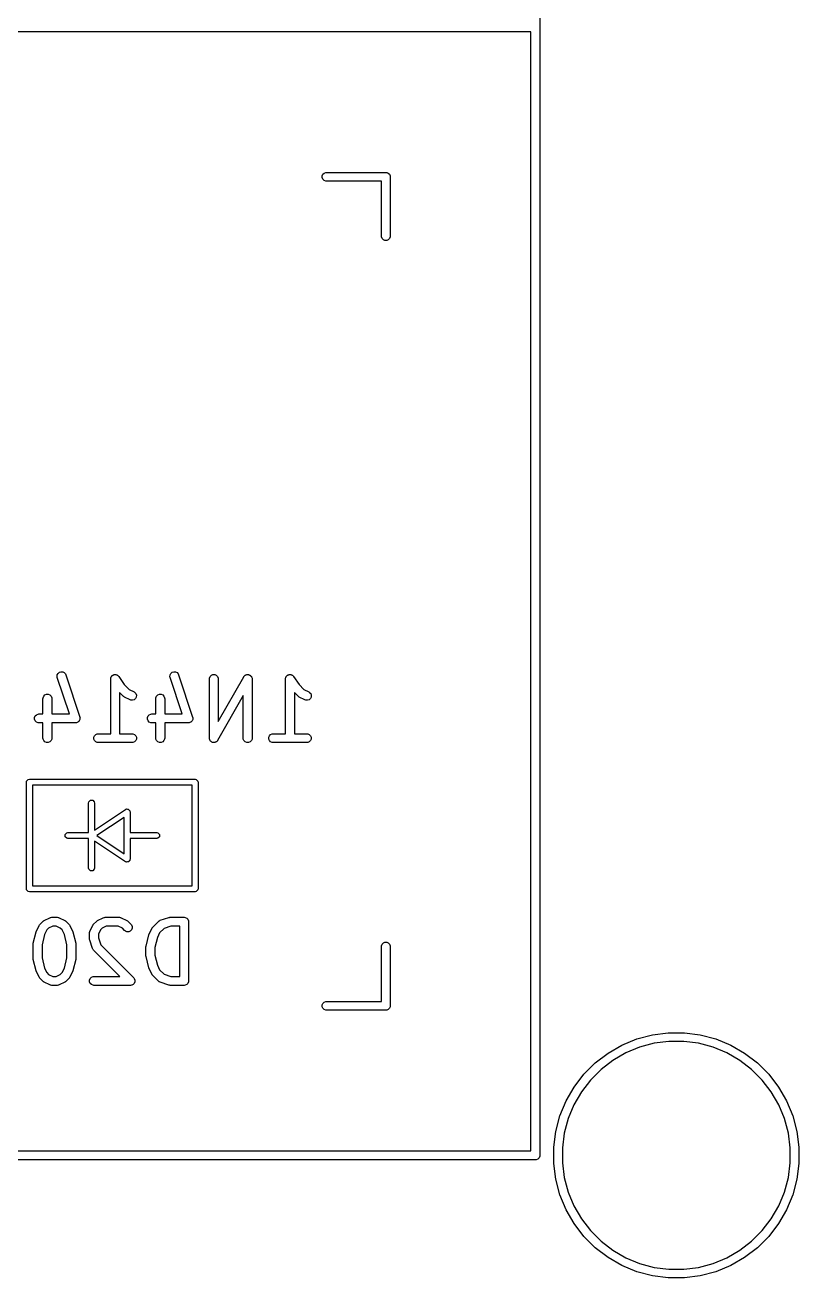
# Model space of a CAD drawing. Extents: x 100 to 190, y -154 to -36.
# Drawn here: x 172.36 to 185.43, y -154.47 to -133.31 of the extents above; entities that cross this region are included whole.
import ezdxf

# ---------------------------------------------------------------- set-up
doc = ezdxf.new("R2010")
doc.units = 0
doc.layers.add('BLACK', color=7, linetype='CONTINUOUS')

msp = doc.modelspace()

# ---------------------------------------------------------------- linework, layer by layer
at = {"layer": 'BLACK', "linetype": 'CONTINUOUS'}
for p, q in [((181.05, -114.3), (181.05, -133.35)), ((180.9, -133.425), (169.044871, -133.425)), ((180.9, -152.325), (180.9, -133.425)), ((181.05, -133.35), (181.05, -152.4)), ((177.376441, -135.860368), (177.38764, -135.833332)), ((177.38764, -135.833332), (177.408332, -135.81264)), ((177.408332, -135.81264), (177.435368, -135.801441)), ((177.435368, -135.801441), (177.45, -135.8)), ((177.45, -135.8), (178.45, -135.8)), ((178.45, -135.8), (178.464632, -135.801441)), ((178.464632, -135.801441), (178.491668, -135.81264)), ((178.491668, -135.81264), (178.51236, -135.833332)), ((178.51236, -135.833332), (178.523559, -135.860368)), ((177.376441, -135.889632), (177.376441, -135.860368)), ((177.38764, -135.916668), (177.376441, -135.889632)), ((177.408332, -135.93736), (177.38764, -135.916668)), ((177.435368, -135.948559), (177.408332, -135.93736)), ((177.45, -135.95), (177.435368, -135.948559)), ((178.375, -135.95), (177.45, -135.95)), ((178.375, -136.875), (178.375, -135.95)), ((178.523559, -135.860368), (178.525, -135.875)), ((178.525, -135.875), (178.525, -136.875)), ((178.376441, -136.889632), (178.375, -136.875)), ((178.38764, -136.916668), (178.376441, -136.889632)), ((178.523559, -136.889632), (178.51236, -136.916668)), ((178.525, -136.875), (178.523559, -136.889632)), ((178.408332, -136.93736), (178.38764, -136.916668)), ((178.435368, -136.948559), (178.408332, -136.93736)), ((178.464632, -136.948559), (178.435368, -136.948559)), ((178.491668, -136.93736), (178.464632, -136.948559)), ((178.51236, -136.916668), (178.491668, -136.93736)), ((172.899695, -144.31658), (172.90177, -144.28739)), ((172.90177, -144.28739), (172.914856, -144.261217)), ((172.914856, -144.261217), (172.936963, -144.242043)), ((172.936963, -144.242043), (172.964726, -144.232789)), ((172.964726, -144.232789), (172.993916, -144.234864)), ((172.993916, -144.234864), (173.020089, -144.24795)), ((173.020089, -144.24795), (173.039263, -144.270057)), ((173.039263, -144.270057), (173.045257, -144.283483)), ((173.045257, -144.283483), (173.283352, -144.997767)), ((173.82589, -144.301731), (173.832004, -144.297654)), ((173.832004, -144.297654), (173.8372, -144.292459)), ((173.8372, -144.292459), (173.84406, -144.289617)), ((173.84406, -144.289617), (173.850239, -144.285498)), ((173.850239, -144.285498), (173.857447, -144.284072)), ((173.857447, -144.284072), (173.864236, -144.28126)), ((173.864236, -144.28126), (173.871663, -144.28126)), ((173.871663, -144.28126), (173.878947, -144.279819)), ((173.878947, -144.279819), (173.886152, -144.28126)), ((173.886152, -144.28126), (173.8935, -144.28126)), ((173.8935, -144.28126), (173.90036, -144.284101)), ((173.90036, -144.284101), (173.907641, -144.285558)), ((173.907641, -144.285558), (173.913746, -144.289646)), ((173.913746, -144.289646), (173.920536, -144.292459)), ((173.920536, -144.292459), (173.925786, -144.297709)), ((173.925786, -144.297709), (173.931956, -144.301841)), ((174.804457, -144.31658), (174.806532, -144.28739)), ((174.806532, -144.28739), (174.819618, -144.261217)), ((174.819618, -144.261217), (174.841725, -144.242043)), ((174.841725, -144.242043), (174.869488, -144.232789)), ((174.869488, -144.232789), (174.898678, -144.234864)), ((174.898678, -144.234864), (174.924851, -144.24795)), ((174.924851, -144.24795), (174.944025, -144.270057)), ((174.944025, -144.270057), (174.950019, -144.283483)), ((174.950019, -144.283483), (175.188114, -144.997767)), ((175.483175, -144.313151), (175.503867, -144.292459)), ((175.503867, -144.292459), (175.530903, -144.28126)), ((175.530903, -144.28126), (175.560167, -144.28126)), ((175.560167, -144.28126), (175.587203, -144.292459)), ((175.587203, -144.292459), (175.607895, -144.313151)), ((176.068243, -144.29951), (176.075295, -144.292459)), ((176.075295, -144.292459), (176.079713, -144.290628)), ((176.079713, -144.290628), (176.083493, -144.287702)), ((176.083493, -144.287702), (176.093114, -144.285077)), ((176.093114, -144.285077), (176.102331, -144.28126)), ((176.102331, -144.28126), (176.107112, -144.28126)), ((176.107112, -144.28126), (176.111724, -144.280002)), ((176.111724, -144.280002), (176.121621, -144.28126)), ((176.121621, -144.28126), (176.131595, -144.28126)), ((176.131595, -144.28126), (176.13601, -144.283089)), ((176.13601, -144.283089), (176.140754, -144.283692)), ((176.140754, -144.283692), (176.149418, -144.288642)), ((176.149418, -144.288642), (176.158631, -144.292459)), ((176.158631, -144.292459), (176.162009, -144.295837)), ((176.162009, -144.295837), (176.166163, -144.298211)), ((176.778271, -144.301731), (176.784385, -144.297654)), ((176.784385, -144.297654), (176.789581, -144.292459)), ((176.789581, -144.292459), (176.796441, -144.289617)), ((176.796441, -144.289617), (176.80262, -144.285498)), ((176.80262, -144.285498), (176.809828, -144.284072)), ((176.809828, -144.284072), (176.816617, -144.28126)), ((176.816617, -144.28126), (176.824044, -144.28126)), ((176.824044, -144.28126), (176.831328, -144.279819)), ((176.831328, -144.279819), (176.838533, -144.28126)), ((176.838533, -144.28126), (176.845881, -144.28126)), ((176.845881, -144.28126), (176.852741, -144.284101)), ((176.852741, -144.284101), (176.860022, -144.285558)), ((176.860022, -144.285558), (176.866127, -144.289646)), ((176.866127, -144.289646), (176.872917, -144.292459)), ((176.872917, -144.292459), (176.878167, -144.297709)), ((176.878167, -144.297709), (176.884337, -144.301841)), ((172.902955, -144.330917), (172.899695, -144.31658)), ((173.108144, -144.946485), (172.902955, -144.330917)), ((173.803868, -144.35474), (173.803883, -144.354663)), ((173.803873, -144.354766), (173.803868, -144.35474)), ((173.803868, -144.354819), (173.803873, -144.354766)), ((173.803868, -145.279819), (173.803868, -144.354819)), ((173.803883, -144.354663), (173.805309, -144.340187)), ((173.805309, -144.340187), (173.80815, -144.333326)), ((173.80815, -144.333326), (173.809607, -144.326046)), ((173.809607, -144.326046), (173.813695, -144.31994)), ((173.813695, -144.31994), (173.816508, -144.313151)), ((173.816508, -144.313151), (173.821758, -144.3079)), ((173.821758, -144.3079), (173.82589, -144.301731)), ((173.931956, -144.301841), (173.941176, -144.313099)), ((173.941176, -144.313099), (173.941228, -144.313151)), ((173.941228, -144.313151), (173.941237, -144.313173)), ((173.941237, -144.313173), (173.941272, -144.313216)), ((173.941272, -144.313216), (174.03239, -144.449894)), ((174.03239, -144.449894), (174.113771, -144.531275)), ((174.807717, -144.330917), (174.804457, -144.31658)), ((175.012906, -144.946485), (174.807717, -144.330917)), ((175.470535, -144.354819), (175.471976, -144.340187)), ((175.470535, -145.354819), (175.470535, -144.354819)), ((175.471976, -144.340187), (175.483175, -144.313151)), ((175.607895, -144.313151), (175.619094, -144.340187)), ((175.619094, -144.340187), (175.620535, -144.354819)), ((175.620535, -145.072402), (176.051845, -144.317608)), ((175.620535, -144.354819), (175.620535, -145.072402)), ((176.051845, -144.317608), (176.054034, -144.314523)), ((176.054034, -144.314523), (176.054603, -144.313151)), ((176.054603, -144.313151), (176.056, -144.311753)), ((176.056, -144.311753), (176.060355, -144.305619)), ((176.060355, -144.305619), (176.068243, -144.29951)), ((176.166163, -144.298211), (176.172272, -144.3061)), ((176.172272, -144.3061), (176.179323, -144.313151)), ((176.179323, -144.313151), (176.181152, -144.317567)), ((176.181152, -144.317567), (176.18408, -144.321348)), ((176.18408, -144.321348), (176.186704, -144.330971)), ((176.186704, -144.330971), (176.190522, -144.340187)), ((176.190522, -144.340187), (176.191258, -144.347669)), ((176.191258, -144.347669), (176.19178, -144.34958)), ((176.19178, -144.34958), (176.191592, -144.351055)), ((176.191592, -144.351055), (176.191963, -144.354819)), ((176.191963, -144.354819), (176.191963, -145.354819)), ((176.756249, -144.35474), (176.756264, -144.354663)), ((176.756254, -144.354766), (176.756249, -144.35474)), ((176.756249, -144.354819), (176.756254, -144.354766)), ((176.756249, -145.279819), (176.756249, -144.354819)), ((176.756264, -144.354663), (176.75769, -144.340187)), ((176.75769, -144.340187), (176.760531, -144.333326)), ((176.760531, -144.333326), (176.761988, -144.326046)), ((176.761988, -144.326046), (176.766076, -144.31994)), ((176.766076, -144.31994), (176.768889, -144.313151)), ((176.768889, -144.313151), (176.774139, -144.3079)), ((176.774139, -144.3079), (176.778271, -144.301731)), ((176.884337, -144.301841), (176.893557, -144.313099)), ((176.893557, -144.313099), (176.893609, -144.313151)), ((176.893609, -144.313151), (176.893618, -144.313173)), ((176.893618, -144.313173), (176.893653, -144.313216)), ((176.893653, -144.313216), (176.984771, -144.449894)), ((176.984771, -144.449894), (177.066152, -144.531275)), ((172.661011, -144.688152), (172.662452, -144.67352)), ((172.661011, -144.946485), (172.661011, -144.688152)), ((172.662452, -144.67352), (172.673651, -144.646484)), ((172.673651, -144.646484), (172.694343, -144.625792)), ((172.694343, -144.625792), (172.721379, -144.614593)), ((172.721379, -144.614593), (172.750643, -144.614593)), ((172.750643, -144.614593), (172.777679, -144.625792)), ((172.777679, -144.625792), (172.798371, -144.646484)), ((172.798371, -144.646484), (172.80957, -144.67352)), ((172.80957, -144.67352), (172.811011, -144.688152)), ((172.811011, -144.688152), (172.811011, -144.946485)), ((174.016311, -144.645947), (173.953868, -144.583504)), ((173.953868, -144.583504), (173.953868, -145.279819)), ((174.022061, -144.650667), (174.016311, -144.645947)), ((174.02336, -144.652164), (174.022061, -144.650667)), ((174.025614, -144.653583), (174.02336, -144.652164)), ((174.027676, -144.655275), (174.025614, -144.653583)), ((174.029508, -144.656033), (174.027676, -144.655275)), ((174.035803, -144.659996), (174.029508, -144.656033)), ((174.131041, -144.707615), (174.035803, -144.659996)), ((174.113771, -144.531275), (174.198123, -144.573451)), ((174.144772, -144.71287), (174.131041, -144.707615)), ((174.173962, -144.714944), (174.144772, -144.71287)), ((174.201724, -144.70569), (174.173962, -144.714944)), ((174.198123, -144.573451), (174.210566, -144.581283)), ((174.223831, -144.686517), (174.201724, -144.70569)), ((174.210566, -144.581283), (174.229739, -144.603391)), ((174.236919, -144.660342), (174.223831, -144.686517)), ((174.229739, -144.603391), (174.238993, -144.631152)), ((174.238993, -144.631152), (174.236919, -144.660342)), ((174.565773, -144.688152), (174.567214, -144.67352)), ((174.565773, -144.946485), (174.565773, -144.688152)), ((174.567214, -144.67352), (174.578413, -144.646484)), ((174.578413, -144.646484), (174.599105, -144.625792)), ((174.599105, -144.625792), (174.626141, -144.614593)), ((174.626141, -144.614593), (174.655405, -144.614593)), ((174.655405, -144.614593), (174.682441, -144.625792)), ((174.682441, -144.625792), (174.703133, -144.646484)), ((174.703133, -144.646484), (174.714332, -144.67352)), ((174.714332, -144.67352), (174.715773, -144.688152)), ((174.715773, -144.688152), (174.715773, -144.946485)), ((176.041963, -144.637235), (175.610653, -145.392029)), ((176.041963, -145.354819), (176.041963, -144.637235)), ((176.968692, -144.645947), (176.906249, -144.583504)), ((176.906249, -144.583504), (176.906249, -145.279819)), ((176.974442, -144.650667), (176.968692, -144.645947)), ((176.975741, -144.652164), (176.974442, -144.650667)), ((176.977995, -144.653583), (176.975741, -144.652164)), ((176.980057, -144.655275), (176.977995, -144.653583)), ((176.981889, -144.656033), (176.980057, -144.655275)), ((176.988184, -144.659996), (176.981889, -144.656033)), ((177.083422, -144.707615), (176.988184, -144.659996)), ((177.066152, -144.531275), (177.150504, -144.573451)), ((177.097153, -144.71287), (177.083422, -144.707615)), ((177.126343, -144.714944), (177.097153, -144.71287)), ((177.154105, -144.70569), (177.126343, -144.714944)), ((177.150504, -144.573451), (177.162947, -144.581283)), ((177.176212, -144.686517), (177.154105, -144.70569)), ((177.162947, -144.581283), (177.18212, -144.603391)), ((177.1893, -144.660342), (177.176212, -144.686517)), ((177.18212, -144.603391), (177.191374, -144.631152)), ((177.191374, -144.631152), (177.1893, -144.660342)), ((172.519595, -145.006853), (172.530794, -144.979817)), ((172.519595, -145.036117), (172.519595, -145.006853)), ((172.530794, -145.063153), (172.519595, -145.036117)), ((172.530794, -144.979817), (172.551486, -144.959125)), ((172.551486, -145.083845), (172.530794, -145.063153)), ((172.551486, -144.959125), (172.578522, -144.947926)), ((172.578522, -145.095044), (172.551486, -145.083845)), ((172.578522, -144.947926), (172.593154, -144.946485)), ((172.593154, -145.096485), (172.578522, -145.095044)), ((172.593154, -144.946485), (172.661011, -144.946485)), ((172.661011, -145.096485), (172.593154, -145.096485)), ((172.661011, -145.354819), (172.661011, -145.096485)), ((172.811011, -144.946485), (173.108144, -144.946485)), ((173.212201, -145.096485), (172.811011, -145.096485)), ((172.811011, -145.096485), (172.811011, -145.354819)), ((173.219606, -145.095755), (173.212201, -145.096485)), ((173.221581, -145.095896), (173.219606, -145.095755)), ((173.223006, -145.09542), (173.221581, -145.095896)), ((173.226833, -145.095044), (173.223006, -145.09542)), ((173.237942, -145.090442), (173.226833, -145.095044)), ((173.249343, -145.086642), (173.237942, -145.090442)), ((173.251378, -145.084876), (173.249343, -145.086642)), ((173.253869, -145.083845), (173.251378, -145.084876)), ((173.262371, -145.075342), (173.253869, -145.083845)), ((173.271451, -145.067468), (173.262371, -145.075342)), ((173.272655, -145.065058), (173.271451, -145.067468)), ((173.274561, -145.063153), (173.272655, -145.065058)), ((173.279163, -145.052041), (173.274561, -145.063153)), ((173.284537, -145.041294), (173.279163, -145.052041)), ((173.283352, -144.997767), (173.285001, -145.005022)), ((173.284727, -145.038608), (173.284537, -145.041294)), ((173.28576, -145.036117), (173.284727, -145.038608)), ((173.285001, -145.005022), (173.28576, -145.006853)), ((173.28576, -145.006853), (173.28576, -145.008357)), ((173.28576, -145.008357), (173.286612, -145.012104)), ((173.286612, -145.012104), (173.28576, -145.024089)), ((173.28576, -145.024089), (173.28576, -145.036117)), ((174.424357, -145.006853), (174.435556, -144.979817)), ((174.424357, -145.036117), (174.424357, -145.006853)), ((174.435556, -145.063153), (174.424357, -145.036117)), ((174.435556, -144.979817), (174.456248, -144.959125)), ((174.456248, -145.083845), (174.435556, -145.063153)), ((174.456248, -144.959125), (174.483284, -144.947926)), ((174.483284, -145.095044), (174.456248, -145.083845)), ((174.483284, -144.947926), (174.497916, -144.946485)), ((174.497916, -145.096485), (174.483284, -145.095044)), ((174.497916, -144.946485), (174.565773, -144.946485)), ((174.565773, -145.096485), (174.497916, -145.096485)), ((174.565773, -145.354819), (174.565773, -145.096485)), ((174.715773, -144.946485), (175.012906, -144.946485)), ((175.116963, -145.096485), (174.715773, -145.096485)), ((174.715773, -145.096485), (174.715773, -145.354819)), ((175.124368, -145.095755), (175.116963, -145.096485)), ((175.126343, -145.095896), (175.124368, -145.095755)), ((175.127768, -145.09542), (175.126343, -145.095896)), ((175.131595, -145.095044), (175.127768, -145.09542)), ((175.142704, -145.090442), (175.131595, -145.095044)), ((175.154105, -145.086642), (175.142704, -145.090442)), ((175.15614, -145.084876), (175.154105, -145.086642)), ((175.158631, -145.083845), (175.15614, -145.084876)), ((175.167133, -145.075342), (175.158631, -145.083845)), ((175.176213, -145.067468), (175.167133, -145.075342)), ((175.177417, -145.065058), (175.176213, -145.067468)), ((175.179323, -145.063153), (175.177417, -145.065058)), ((175.183925, -145.052041), (175.179323, -145.063153)), ((175.189299, -145.041294), (175.183925, -145.052041)), ((175.188114, -144.997767), (175.189763, -145.005022)), ((175.189489, -145.038608), (175.189299, -145.041294)), ((175.190522, -145.036117), (175.189489, -145.038608)), ((175.189763, -145.005022), (175.190522, -145.006853)), ((175.190522, -145.006853), (175.190522, -145.008357)), ((175.190522, -145.008357), (175.191374, -145.012104)), ((175.191374, -145.012104), (175.190522, -145.024089)), ((175.190522, -145.024089), (175.190522, -145.036117)), ((172.662452, -145.369451), (172.661011, -145.354819)), ((172.811011, -145.354819), (172.80957, -145.369451)), ((173.519595, -145.340187), (173.530794, -145.313151)), ((173.519595, -145.369451), (173.519595, -145.340187)), ((173.530794, -145.313151), (173.551486, -145.292459)), ((173.551486, -145.292459), (173.578522, -145.28126)), ((173.578522, -145.28126), (173.593154, -145.279819)), ((173.593154, -145.279819), (173.803868, -145.279819)), ((173.953868, -145.279819), (174.164582, -145.279819)), ((174.164582, -145.279819), (174.179214, -145.28126)), ((174.179214, -145.28126), (174.20625, -145.292459)), ((174.20625, -145.292459), (174.226942, -145.313151)), ((174.226942, -145.313151), (174.238141, -145.340187)), ((174.238141, -145.340187), (174.238141, -145.369451)), ((174.567214, -145.369451), (174.565773, -145.354819)), ((174.715773, -145.354819), (174.714332, -145.369451)), ((175.470905, -145.358582), (175.470535, -145.354819)), ((176.043404, -145.369451), (176.041963, -145.354819)), ((176.191963, -145.354819), (176.190522, -145.369451)), ((176.471976, -145.340187), (176.483175, -145.313151)), ((176.471976, -145.369451), (176.471976, -145.340187)), ((176.483175, -145.313151), (176.503867, -145.292459)), ((176.503867, -145.292459), (176.530903, -145.28126)), ((176.530903, -145.28126), (176.545535, -145.279819)), ((176.545535, -145.279819), (176.756249, -145.279819)), ((176.906249, -145.279819), (177.116963, -145.279819)), ((177.116963, -145.279819), (177.131595, -145.28126)), ((177.131595, -145.28126), (177.158631, -145.292459)), ((177.158631, -145.292459), (177.179323, -145.313151)), ((177.179323, -145.313151), (177.190522, -145.340187)), ((177.190522, -145.340187), (177.190522, -145.369451)), ((172.673651, -145.396487), (172.662452, -145.369451)), ((172.694343, -145.417179), (172.673651, -145.396487)), ((172.721379, -145.428378), (172.694343, -145.417179)), ((172.750643, -145.428378), (172.721379, -145.428378)), ((172.777679, -145.417179), (172.750643, -145.428378)), ((172.798371, -145.396487), (172.777679, -145.417179)), ((172.80957, -145.369451), (172.798371, -145.396487)), ((173.530794, -145.396487), (173.519595, -145.369451)), ((173.551486, -145.417179), (173.530794, -145.396487)), ((173.578522, -145.428378), (173.551486, -145.417179)), ((173.593154, -145.429819), (173.578522, -145.428378)), ((174.164582, -145.429819), (173.593154, -145.429819)), ((174.179214, -145.428378), (174.164582, -145.429819)), ((174.20625, -145.417179), (174.179214, -145.428378)), ((174.226942, -145.396487), (174.20625, -145.417179)), ((174.238141, -145.369451), (174.226942, -145.396487)), ((174.578413, -145.396487), (174.567214, -145.369451)), ((174.599105, -145.417179), (174.578413, -145.396487)), ((174.626141, -145.428378), (174.599105, -145.417179)), ((174.655405, -145.428378), (174.626141, -145.428378)), ((174.682441, -145.417179), (174.655405, -145.428378)), ((174.703133, -145.396487), (174.682441, -145.417179)), ((174.714332, -145.369451), (174.703133, -145.396487)), ((175.470718, -145.360058), (175.470905, -145.358582)), ((175.471239, -145.361968), (175.470718, -145.360058)), ((175.471976, -145.369451), (175.471239, -145.361968)), ((175.475793, -145.378666), (175.471976, -145.369451)), ((175.478418, -145.38829), (175.475793, -145.378666)), ((175.481345, -145.39207), (175.478418, -145.38829)), ((175.483175, -145.396487), (175.481345, -145.39207)), ((175.490225, -145.403537), (175.483175, -145.396487)), ((175.496335, -145.411427), (175.490225, -145.403537)), ((175.500488, -145.4138), (175.496335, -145.411427)), ((175.503867, -145.417179), (175.500488, -145.4138)), ((175.513079, -145.420995), (175.503867, -145.417179)), ((175.521744, -145.425946), (175.513079, -145.420995)), ((175.526487, -145.426548), (175.521744, -145.425946)), ((175.530903, -145.428378), (175.526487, -145.426548)), ((175.540877, -145.428378), (175.530903, -145.428378)), ((175.550774, -145.429636), (175.540877, -145.428378)), ((175.555386, -145.428378), (175.550774, -145.429636)), ((175.560167, -145.428378), (175.555386, -145.428378)), ((175.569382, -145.42456), (175.560167, -145.428378)), ((175.579006, -145.421936), (175.569382, -145.42456)), ((175.582786, -145.419008), (175.579006, -145.421936)), ((175.587203, -145.417179), (175.582786, -145.419008)), ((175.594253, -145.410128), (175.587203, -145.417179)), ((175.602143, -145.404019), (175.594253, -145.410128)), ((175.606495, -145.397886), (175.602143, -145.404019)), ((175.607895, -145.396487), (175.606495, -145.397886)), ((175.608464, -145.395112), (175.607895, -145.396487)), ((175.610653, -145.392029), (175.608464, -145.395112)), ((176.054603, -145.396487), (176.043404, -145.369451)), ((176.075295, -145.417179), (176.054603, -145.396487)), ((176.102331, -145.428378), (176.075295, -145.417179)), ((176.131595, -145.428378), (176.102331, -145.428378)), ((176.158631, -145.417179), (176.131595, -145.428378)), ((176.179323, -145.396487), (176.158631, -145.417179)), ((176.190522, -145.369451), (176.179323, -145.396487)), ((176.483175, -145.396487), (176.471976, -145.369451)), ((176.503867, -145.417179), (176.483175, -145.396487)), ((176.530903, -145.428378), (176.503867, -145.417179)), ((176.545535, -145.429819), (176.530903, -145.428378)), ((177.116963, -145.429819), (176.545535, -145.429819)), ((177.131595, -145.428378), (177.116963, -145.429819)), ((177.158631, -145.417179), (177.131595, -145.428378)), ((177.179323, -145.396487), (177.158631, -145.417179)), ((177.190522, -145.369451), (177.179323, -145.396487)), ((172.38125, -146.1), (172.385056, -146.080866)), ((172.38125, -147.9), (172.38125, -146.1)), ((172.385056, -146.080866), (172.412116, -146.053806)), ((172.412116, -146.053806), (172.43125, -146.05)), ((172.43125, -146.05), (175.23125, -146.05)), ((172.48125, -146.15), (172.48125, -147.85)), ((175.18125, -146.15), (172.48125, -146.15)), ((175.18125, -147.85), (175.18125, -146.15)), ((175.23125, -146.05), (175.250384, -146.053806)), ((175.250384, -146.053806), (175.277444, -146.080866)), ((175.277444, -146.080866), (175.28125, -146.1)), ((175.28125, -146.1), (175.28125, -147.9)), ((173.435056, -146.430866), (173.462116, -146.403806)), ((173.462116, -146.403806), (173.500384, -146.403806)), ((173.500384, -146.403806), (173.527444, -146.430866)), ((173.43125, -146.45), (173.435056, -146.430866)), ((173.43125, -146.95), (173.43125, -146.45)), ((173.527444, -146.430866), (173.53125, -146.45)), ((173.53125, -146.45), (173.53125, -146.906573)), ((173.53125, -146.906573), (174.053515, -146.558398)), ((174.053515, -146.558398), (174.060344, -146.555577)), ((174.060344, -146.555577), (174.062116, -146.553806)), ((174.062116, -146.553806), (174.064633, -146.553806)), ((174.064633, -146.553806), (174.071546, -146.550951)), ((174.071546, -146.550951), (174.085821, -146.553806)), ((174.085821, -146.553806), (174.100384, -146.553806)), ((174.100384, -146.553806), (174.104024, -146.557446)), ((174.104024, -146.557446), (174.109072, -146.558456)), ((174.109072, -146.558456), (174.117147, -146.570569)), ((174.117147, -146.570569), (174.127444, -146.580866)), ((174.127444, -146.580866), (174.128903, -146.588203)), ((174.128903, -146.588203), (174.130299, -146.590297)), ((174.130299, -146.590297), (174.129808, -146.592751)), ((174.129808, -146.592751), (174.13125, -146.6)), ((174.13125, -146.6), (174.13125, -146.95)), ((174.03125, -146.693426), (173.571389, -147)), ((174.03125, -147.306573), (174.03125, -146.693426)), ((173.035056, -146.980866), (173.062116, -146.953806)), ((173.035056, -147.019134), (173.035056, -146.980866)), ((173.062116, -147.046194), (173.035056, -147.019134)), ((173.062116, -146.953806), (173.08125, -146.95)), ((173.08125, -147.05), (173.062116, -147.046194)), ((173.08125, -146.95), (173.43125, -146.95)), ((173.571389, -147), (174.03125, -147.306573)), ((174.13125, -146.95), (174.58125, -146.95)), ((174.58125, -146.95), (174.600384, -146.953806)), ((174.600384, -147.046194), (174.58125, -147.05)), ((174.600384, -146.953806), (174.627444, -146.980866)), ((174.627444, -147.019134), (174.600384, -147.046194)), ((174.627444, -146.980866), (174.627444, -147.019134)), ((173.43125, -147.05), (173.08125, -147.05)), ((173.43125, -147.55), (173.43125, -147.05)), ((174.053515, -147.441602), (173.53125, -147.093426)), ((173.53125, -147.093426), (173.53125, -147.55)), ((174.58125, -147.05), (174.13125, -147.05)), ((174.13125, -147.05), (174.13125, -147.4)), ((174.060344, -147.444422), (174.053515, -147.441602)), ((174.062116, -147.446194), (174.060344, -147.444422)), ((174.064633, -147.446194), (174.062116, -147.446194)), ((174.071546, -147.449049), (174.064633, -147.446194)), ((174.085821, -147.446194), (174.071546, -147.449049)), ((174.100384, -147.446194), (174.085821, -147.446194)), ((174.104024, -147.442553), (174.100384, -147.446194)), ((174.109072, -147.441544), (174.104024, -147.442553)), ((174.117147, -147.42943), (174.109072, -147.441544)), ((174.127444, -147.419134), (174.117147, -147.42943)), ((174.128903, -147.411796), (174.127444, -147.419134)), ((174.130299, -147.409703), (174.128903, -147.411796)), ((174.13125, -147.4), (174.129808, -147.407248)), ((174.129808, -147.407248), (174.130299, -147.409703)), ((173.435056, -147.569134), (173.43125, -147.55)), ((173.462116, -147.596194), (173.435056, -147.569134)), ((173.500384, -147.596194), (173.462116, -147.596194)), ((173.527444, -147.569134), (173.500384, -147.596194)), ((173.53125, -147.55), (173.527444, -147.569134)), ((172.48125, -147.85), (175.18125, -147.85)), ((172.385056, -147.919134), (172.38125, -147.9)), ((172.412116, -147.946194), (172.385056, -147.919134)), ((172.43125, -147.95), (172.412116, -147.946194)), ((175.23125, -147.95), (172.43125, -147.95)), ((175.250384, -147.946194), (175.23125, -147.95)), ((175.277444, -147.919134), (175.250384, -147.946194)), ((175.28125, -147.9), (175.277444, -147.919134)), ((172.549882, -148.611754), (172.597501, -148.516516)), ((172.597501, -148.516516), (172.601465, -148.510216)), ((172.601465, -148.510216), (172.602223, -148.508389)), ((172.602223, -148.508389), (172.603911, -148.506332)), ((172.603911, -148.506332), (172.605333, -148.504073)), ((172.605333, -148.504073), (172.606831, -148.502773)), ((172.606831, -148.502773), (172.61155, -148.497024)), ((172.61155, -148.497024), (172.659169, -148.449405)), ((172.659169, -148.449405), (172.664918, -148.444686)), ((172.664918, -148.444686), (172.666218, -148.443188)), ((172.666218, -148.443188), (172.668477, -148.441766)), ((172.668477, -148.441766), (172.670534, -148.440078)), ((172.670534, -148.440078), (172.672361, -148.43932)), ((172.672361, -148.43932), (172.678661, -148.435356)), ((172.678661, -148.435356), (172.773899, -148.387737)), ((172.773899, -148.387737), (172.78763, -148.382482)), ((172.78763, -148.382482), (172.790319, -148.38229)), ((172.790319, -148.38229), (172.792808, -148.38126)), ((172.792808, -148.38126), (172.80744, -148.379819)), ((172.80744, -148.379819), (172.902678, -148.379819)), ((172.902678, -148.379819), (172.91731, -148.38126)), ((172.91731, -148.38126), (172.919799, -148.382291)), ((172.919799, -148.382291), (172.922487, -148.382482)), ((172.922487, -148.382482), (172.936219, -148.387737)), ((172.936219, -148.387737), (173.031457, -148.435356)), ((173.031457, -148.435356), (173.037756, -148.43932)), ((173.037756, -148.43932), (173.039584, -148.440078)), ((173.039584, -148.440078), (173.04164, -148.441766)), ((173.04164, -148.441766), (173.0439, -148.443188)), ((173.0439, -148.443188), (173.045199, -148.444686)), ((173.045199, -148.444686), (173.050949, -148.449405)), ((173.050949, -148.449405), (173.098568, -148.497024)), ((173.098568, -148.497024), (173.103286, -148.502773)), ((173.103286, -148.502773), (173.104785, -148.504073)), ((173.104785, -148.504073), (173.106206, -148.506332)), ((173.106206, -148.506332), (173.107895, -148.508389)), ((173.107895, -148.508389), (173.108652, -148.510216)), ((173.108652, -148.510216), (173.112617, -148.516516)), ((173.112617, -148.516516), (173.160236, -148.611754)), ((173.454644, -148.611754), (173.502263, -148.516516)), ((173.502263, -148.516516), (173.506227, -148.510216)), ((173.506227, -148.510216), (173.506985, -148.508389)), ((173.506985, -148.508389), (173.508673, -148.506332)), ((173.508673, -148.506332), (173.510095, -148.504073)), ((173.510095, -148.504073), (173.511593, -148.502773)), ((173.511593, -148.502773), (173.516312, -148.497024)), ((173.516312, -148.497024), (173.563931, -148.449405)), ((173.563931, -148.449405), (173.56968, -148.444686)), ((173.56968, -148.444686), (173.57098, -148.443188)), ((173.57098, -148.443188), (173.573239, -148.441766)), ((173.573239, -148.441766), (173.575296, -148.440078)), ((173.575296, -148.440078), (173.577123, -148.43932)), ((173.577123, -148.43932), (173.583423, -148.435356)), ((173.583423, -148.435356), (173.678661, -148.387737)), ((173.678661, -148.387737), (173.692392, -148.382482)), ((173.692392, -148.382482), (173.695081, -148.38229)), ((173.695081, -148.38229), (173.69757, -148.38126)), ((173.69757, -148.38126), (173.712202, -148.379819)), ((173.712202, -148.379819), (173.950297, -148.379819)), ((173.950297, -148.379819), (173.964929, -148.38126)), ((173.964929, -148.38126), (173.967418, -148.382291)), ((173.967418, -148.382291), (173.970106, -148.382482)), ((173.970106, -148.382482), (173.983838, -148.387737)), ((173.983838, -148.387737), (174.079076, -148.435356)), ((174.079076, -148.435356), (174.085375, -148.43932)), ((174.085375, -148.43932), (174.087203, -148.440078)), ((174.087203, -148.440078), (174.089259, -148.441766)), ((174.089259, -148.441766), (174.091519, -148.443188)), ((174.091519, -148.443188), (174.092818, -148.444686)), ((174.092818, -148.444686), (174.098568, -148.449405)), ((174.098568, -148.449405), (174.146187, -148.497024)), ((174.146187, -148.497024), (174.155514, -148.508389)), ((174.155514, -148.508389), (174.166713, -148.535425)), ((174.516312, -148.544643), (174.61155, -148.449405)), ((174.61155, -148.449405), (174.622915, -148.440077)), ((174.622915, -148.440077), (174.625405, -148.439045)), ((174.625405, -148.439045), (174.62744, -148.437281)), ((174.62744, -148.437281), (174.640866, -148.431287)), ((174.640866, -148.431287), (174.783722, -148.383668)), ((174.783722, -148.383668), (174.790977, -148.382018)), ((174.790977, -148.382018), (174.792808, -148.38126)), ((174.792808, -148.38126), (174.795461, -148.380998)), ((174.795461, -148.380998), (174.798059, -148.380408)), ((174.798059, -148.380408), (174.800033, -148.380548)), ((174.800033, -148.380548), (174.80744, -148.379819)), ((174.80744, -148.379819), (175.045535, -148.379819)), ((175.045535, -148.379819), (175.060167, -148.38126)), ((175.060167, -148.38126), (175.087203, -148.392459)), ((175.087203, -148.392459), (175.107895, -148.413151)), ((175.107895, -148.413151), (175.119094, -148.440187)), ((175.119094, -148.440187), (175.120535, -148.454819)), ((175.120535, -148.454819), (175.120535, -149.454819)), ((172.496584, -148.817581), (172.544203, -148.627105)), ((172.544203, -148.627105), (172.544588, -148.626025)), ((172.544588, -148.626025), (172.544627, -148.625486)), ((172.544627, -148.625486), (172.546954, -148.619404)), ((172.546954, -148.619404), (172.54915, -148.613259)), ((172.54915, -148.613259), (172.549472, -148.612823)), ((172.549472, -148.612823), (172.549882, -148.611754)), ((172.687728, -148.671471), (172.644345, -148.845005)), ((172.726222, -148.594484), (172.687728, -148.671471)), ((172.756629, -148.564077), (172.726222, -148.594484)), ((172.825145, -148.529819), (172.756629, -148.564077)), ((172.884973, -148.529819), (172.825145, -148.529819)), ((172.953489, -148.564077), (172.884973, -148.529819)), ((172.983896, -148.594484), (172.953489, -148.564077)), ((173.022389, -148.671471), (172.983896, -148.594484)), ((173.065773, -148.845005), (173.022389, -148.671471)), ((173.160236, -148.611754), (173.160645, -148.612823)), ((173.160645, -148.612823), (173.160968, -148.613259)), ((173.160968, -148.613259), (173.16316, -148.619395)), ((173.16316, -148.619395), (173.165491, -148.625485)), ((173.165491, -148.625485), (173.165529, -148.626025)), ((173.165529, -148.626025), (173.165915, -148.627105)), ((173.165915, -148.627105), (173.213534, -148.817581)), ((173.446726, -148.645295), (173.448167, -148.630663)), ((173.446726, -148.740533), (173.446726, -148.645295)), ((173.447455, -148.747938), (173.446726, -148.740533)), ((173.448167, -148.630663), (173.449198, -148.628173)), ((173.449198, -148.628173), (173.449389, -148.625486)), ((173.449389, -148.625486), (173.454644, -148.611754)), ((173.630984, -148.594484), (173.596726, -148.663)), ((173.596726, -148.663), (173.596726, -148.728362)), ((173.596726, -148.728362), (173.634897, -148.842876)), ((173.661391, -148.564077), (173.630984, -148.594484)), ((173.729907, -148.529819), (173.661391, -148.564077)), ((173.932592, -148.529819), (173.729907, -148.529819)), ((174.001108, -148.564077), (173.932592, -148.529819)), ((174.040121, -148.60309), (174.001108, -148.564077)), ((174.051486, -148.612417), (174.040121, -148.60309)), ((174.078522, -148.623616), (174.051486, -148.612417)), ((174.107785, -148.623616), (174.078522, -148.623616)), ((174.134821, -148.612417), (174.107785, -148.623616)), ((174.155514, -148.591724), (174.134821, -148.612417)), ((174.166713, -148.564688), (174.155514, -148.591724)), ((174.166713, -148.535425), (174.166713, -148.564688)), ((174.401346, -148.8652), (174.448965, -148.674724)), ((174.448965, -148.674724), (174.44935, -148.673644)), ((174.44935, -148.673644), (174.449389, -148.673105)), ((174.449389, -148.673105), (174.451716, -148.667023)), ((174.451716, -148.667023), (174.453912, -148.660878)), ((174.453912, -148.660878), (174.454234, -148.660442)), ((174.454234, -148.660442), (174.454644, -148.659373)), ((174.454644, -148.659373), (174.502263, -148.564135)), ((174.502263, -148.564135), (174.506227, -148.557835)), ((174.506227, -148.557835), (174.506985, -148.556008)), ((174.506985, -148.556008), (174.508673, -148.553951)), ((174.508673, -148.553951), (174.510095, -148.551692)), ((174.510095, -148.551692), (174.511593, -148.550392)), ((174.511593, -148.550392), (174.516312, -148.544643)), ((174.59249, -148.71909), (174.549107, -148.892624)), ((174.630984, -148.642103), (174.59249, -148.71909)), ((174.705097, -148.56799), (174.630984, -148.642103)), ((174.81961, -148.529819), (174.705097, -148.56799)), ((174.970535, -148.529819), (174.81961, -148.529819)), ((174.970535, -149.379819), (174.970535, -148.529819)), ((172.494345, -148.835771), (172.494596, -148.833217)), ((172.494345, -149.073866), (172.494345, -148.835771)), ((172.494434, -148.832125), (172.495243, -148.826651)), ((172.494596, -148.833217), (172.494434, -148.832125)), ((172.495243, -148.826651), (172.495786, -148.821139)), ((172.495786, -148.821139), (172.496208, -148.820117)), ((172.496208, -148.820117), (172.496584, -148.817581)), ((172.644345, -148.845005), (172.644345, -149.064632)), ((173.065773, -149.064632), (173.065773, -148.845005)), ((173.213534, -148.817581), (173.213909, -148.820117)), ((173.213909, -148.820117), (173.214332, -148.821139)), ((173.214332, -148.821139), (173.214874, -148.826651)), ((173.214874, -148.826651), (173.215684, -148.832125)), ((173.215684, -148.832125), (173.215521, -148.833217)), ((173.215521, -148.833217), (173.215773, -148.835771)), ((173.215773, -148.835771), (173.215773, -149.073866)), ((173.447315, -148.749913), (173.447455, -148.747938)), ((173.447905, -148.75251), (173.447315, -148.749913)), ((173.448167, -148.755165), (173.447905, -148.75251)), ((173.448925, -148.756996), (173.448167, -148.755165)), ((173.450575, -148.76425), (173.448925, -148.756996)), ((173.498194, -148.907107), (173.450575, -148.76425)), ((173.504188, -148.920532), (173.498194, -148.907107)), ((173.505953, -148.922567), (173.504188, -148.920532)), ((173.506985, -148.925058), (173.505953, -148.922567)), ((173.516312, -148.936423), (173.506985, -148.925058)), ((173.959707, -149.379819), (173.516312, -148.936423)), ((173.634897, -148.842876), (174.193806, -149.401786)), ((174.399107, -148.88339), (174.399358, -148.880836)), ((174.399107, -149.026247), (174.399107, -148.88339)), ((174.399196, -148.879744), (174.400005, -148.87427)), ((174.399358, -148.880836), (174.399196, -148.879744)), ((174.400005, -148.87427), (174.400548, -148.868758)), ((174.400548, -148.868758), (174.40097, -148.867736)), ((174.40097, -148.867736), (174.401346, -148.8652)), ((174.549107, -148.892624), (174.549107, -149.017013)), ((178.375, -148.875), (178.376441, -148.860368)), ((178.375, -149.8), (178.375, -148.875)), ((178.376441, -148.860368), (178.38764, -148.833332)), ((178.38764, -148.833332), (178.408332, -148.81264)), ((178.408332, -148.81264), (178.435368, -148.801441)), ((178.435368, -148.801441), (178.464632, -148.801441)), ((178.464632, -148.801441), (178.491668, -148.81264)), ((178.491668, -148.81264), (178.51236, -148.833332)), ((178.51236, -148.833332), (178.523559, -148.860368)), ((178.523559, -148.860368), (178.525, -148.875)), ((178.525, -148.875), (178.525, -149.875)), ((172.494596, -149.076419), (172.494345, -149.073866)), ((172.494434, -149.077512), (172.494596, -149.076419)), ((172.495243, -149.082985), (172.494434, -149.077512)), ((172.495786, -149.088498), (172.495243, -149.082985)), ((172.496208, -149.089519), (172.495786, -149.088498)), ((172.496584, -149.092056), (172.496208, -149.089519)), ((172.544203, -149.282532), (172.496584, -149.092056)), ((172.644345, -149.064632), (172.687728, -149.238166)), ((173.022389, -149.238166), (173.065773, -149.064632)), ((173.213534, -149.092056), (173.165915, -149.282532)), ((173.213909, -149.089519), (173.213534, -149.092056)), ((173.214332, -149.088498), (173.213909, -149.089519)), ((173.214874, -149.082985), (173.214332, -149.088498)), ((173.215684, -149.077512), (173.214874, -149.082985)), ((173.215773, -149.073866), (173.215521, -149.076419)), ((173.215521, -149.076419), (173.215684, -149.077512)), ((174.399358, -149.0288), (174.399107, -149.026247)), ((174.399196, -149.029893), (174.399358, -149.0288)), ((174.400005, -149.035366), (174.399196, -149.029893)), ((174.400548, -149.040879), (174.400005, -149.035366)), ((174.40097, -149.0419), (174.400548, -149.040879)), ((174.401346, -149.044437), (174.40097, -149.0419)), ((174.448965, -149.234913), (174.401346, -149.044437)), ((174.549107, -149.017013), (174.59249, -149.190547)), ((172.544588, -149.283611), (172.544203, -149.282532)), ((172.544627, -149.284151), (172.544588, -149.283611)), ((172.546954, -149.290232), (172.544627, -149.284151)), ((172.54915, -149.296378), (172.546954, -149.290232)), ((172.549472, -149.296813), (172.54915, -149.296378)), ((172.549882, -149.297883), (172.549472, -149.296813)), ((172.597501, -149.393121), (172.549882, -149.297883)), ((172.687728, -149.238166), (172.726222, -149.315153)), ((172.726222, -149.315153), (172.756629, -149.345561)), ((172.756629, -149.345561), (172.825145, -149.379819)), ((172.884973, -149.379819), (172.953488, -149.345561)), ((172.953488, -149.345561), (172.983895, -149.315153)), ((172.983895, -149.315153), (173.022389, -149.238166)), ((173.160236, -149.297883), (173.112617, -149.393121)), ((173.160645, -149.296813), (173.160236, -149.297883)), ((173.160968, -149.296378), (173.160645, -149.296813)), ((173.16316, -149.290241), (173.160968, -149.296378)), ((173.165491, -149.284152), (173.16316, -149.290241)), ((173.165529, -149.283611), (173.165491, -149.284152)), ((173.165915, -149.282532), (173.165529, -149.283611)), ((174.44935, -149.235992), (174.448965, -149.234913)), ((174.449389, -149.236532), (174.44935, -149.235992)), ((174.451716, -149.242613), (174.449389, -149.236532)), ((174.453912, -149.248759), (174.451716, -149.242613)), ((174.454234, -149.249194), (174.453912, -149.248759)), ((174.454644, -149.250264), (174.454234, -149.249194)), ((174.502263, -149.345502), (174.454644, -149.250264)), ((174.506226, -149.351798), (174.502263, -149.345502)), ((174.506984, -149.353628), (174.506226, -149.351798)), ((174.508673, -149.355686), (174.506984, -149.353628)), ((174.510095, -149.357945), (174.508673, -149.355686)), ((174.511593, -149.359244), (174.510095, -149.357945)), ((174.516312, -149.364994), (174.511593, -149.359244)), ((174.61155, -149.460233), (174.516312, -149.364994)), ((174.59249, -149.190547), (174.630984, -149.267534)), ((174.630984, -149.267534), (174.705097, -149.341648)), ((174.705097, -149.341648), (174.81961, -149.379819)), ((172.601464, -149.399417), (172.597501, -149.393121)), ((172.602222, -149.401247), (172.601464, -149.399417)), ((172.603911, -149.403305), (172.602222, -149.401247)), ((172.605333, -149.405564), (172.603911, -149.403305)), ((172.606831, -149.406863), (172.605333, -149.405564)), ((172.611549, -149.412612), (172.606831, -149.406863)), ((172.659168, -149.460232), (172.611549, -149.412612)), ((172.664917, -149.46495), (172.659168, -149.460232)), ((172.666218, -149.46645), (172.664917, -149.46495)), ((172.668477, -149.467872), (172.666218, -149.46645)), ((172.670534, -149.46956), (172.668477, -149.467872)), ((172.672361, -149.470317), (172.670534, -149.46956)), ((172.678661, -149.474282), (172.672361, -149.470317)), ((172.773899, -149.521901), (172.678661, -149.474282)), ((172.78763, -149.527156), (172.773899, -149.521901)), ((172.790319, -149.527347), (172.78763, -149.527156)), ((172.792808, -149.528378), (172.790319, -149.527347)), ((172.80744, -149.529819), (172.792808, -149.528378)), ((172.902678, -149.529819), (172.80744, -149.529819)), ((172.825145, -149.379819), (172.884973, -149.379819)), ((172.91731, -149.528378), (172.902678, -149.529819)), ((172.919799, -149.527346), (172.91731, -149.528378)), ((172.922487, -149.527156), (172.919799, -149.527346)), ((172.936219, -149.521901), (172.922487, -149.527156)), ((173.031457, -149.474282), (172.936219, -149.521901)), ((173.037756, -149.470317), (173.031457, -149.474282)), ((173.039584, -149.46956), (173.037756, -149.470317)), ((173.04164, -149.467872), (173.039584, -149.46956)), ((173.0439, -149.46645), (173.04164, -149.467872)), ((173.0452, -149.46495), (173.0439, -149.46645)), ((173.05095, -149.460232), (173.0452, -149.46495)), ((173.098568, -149.412613), (173.05095, -149.460232)), ((173.103286, -149.406863), (173.098568, -149.412613)), ((173.104785, -149.405564), (173.103286, -149.406863)), ((173.106206, -149.403305), (173.104785, -149.405564)), ((173.107896, -149.401247), (173.106206, -149.403305)), ((173.108653, -149.399417), (173.107896, -149.401247)), ((173.112617, -149.393121), (173.108653, -149.399417)), ((173.448167, -149.440187), (173.459366, -149.413151)), ((173.448167, -149.469451), (173.448167, -149.440187)), ((173.459366, -149.496487), (173.448167, -149.469451)), ((173.459366, -149.413151), (173.480058, -149.392459)), ((173.480058, -149.517179), (173.459366, -149.496487)), ((173.480058, -149.392459), (173.507094, -149.38126)), ((173.507094, -149.528378), (173.480058, -149.517179)), ((173.507094, -149.38126), (173.521726, -149.379819)), ((173.521726, -149.529819), (173.507094, -149.528378)), ((173.521726, -149.379819), (173.959707, -149.379819)), ((174.140773, -149.529819), (173.521726, -149.529819)), ((174.155405, -149.528378), (174.140773, -149.529819)), ((174.163323, -149.525098), (174.155405, -149.528378)), ((174.182441, -149.51718), (174.163323, -149.525098)), ((174.203133, -149.496487), (174.182441, -149.51718)), ((174.193806, -149.401786), (174.203134, -149.413151)), ((174.214332, -149.469451), (174.203133, -149.496487)), ((174.203134, -149.413151), (174.214332, -149.440188)), ((174.214332, -149.440188), (174.214332, -149.469451)), ((174.622915, -149.469561), (174.61155, -149.460233)), ((174.625405, -149.470592), (174.622915, -149.469561)), ((174.62744, -149.472357), (174.625405, -149.470592)), ((174.640866, -149.478351), (174.62744, -149.472357)), ((174.783722, -149.52597), (174.640866, -149.478351)), ((174.790977, -149.527619), (174.783722, -149.52597)), ((174.792808, -149.528378), (174.790977, -149.527619)), ((174.795461, -149.528639), (174.792808, -149.528378)), ((174.798059, -149.52923), (174.795461, -149.528639)), ((174.800033, -149.529089), (174.798059, -149.52923)), ((174.80744, -149.529819), (174.800033, -149.529089)), ((175.045535, -149.529819), (174.80744, -149.529819)), ((174.81961, -149.379819), (174.970535, -149.379819)), ((175.060167, -149.528378), (175.045535, -149.529819)), ((175.087203, -149.517179), (175.060167, -149.528378)), ((175.107895, -149.496487), (175.087203, -149.517179)), ((175.119094, -149.469451), (175.107895, -149.496487)), ((175.120535, -149.454819), (175.119094, -149.469451)), ((177.376441, -149.860368), (177.38764, -149.833332)), ((177.376441, -149.889632), (177.376441, -149.860368)), ((177.38764, -149.916668), (177.376441, -149.889632)), ((177.38764, -149.833332), (177.408332, -149.81264)), ((177.408332, -149.93736), (177.38764, -149.916668)), ((177.408332, -149.81264), (177.435368, -149.801441)), ((177.435368, -149.948559), (177.408332, -149.93736)), ((177.435368, -149.801441), (177.45, -149.8)), ((177.45, -149.95), (177.435368, -149.948559)), ((177.45, -149.8), (178.375, -149.8)), ((178.45, -149.95), (177.45, -149.95)), ((178.464632, -149.948559), (178.45, -149.95)), ((178.491668, -149.93736), (178.464632, -149.948559)), ((178.51236, -149.916668), (178.491668, -149.93736)), ((178.523559, -149.889632), (178.51236, -149.916668)), ((178.525, -149.875), (178.523559, -149.889632)), ((182.689263, -150.43512), (182.951438, -150.364871)), ((182.951438, -150.364871), (183.220539, -150.329443)), ((183.220539, -150.329443), (183.491961, -150.329443)), ((183.491961, -150.329443), (183.761062, -150.364871)), ((183.761062, -150.364871), (184.023237, -150.43512)), ((182.203442, -150.674701), (182.438501, -150.538989)), ((182.438501, -150.538989), (182.689263, -150.43512)), ((182.736151, -150.573249), (182.503018, -150.669816)), ((182.979895, -150.507938), (182.736151, -150.573249)), ((183.230079, -150.475), (182.979895, -150.507938)), ((183.482421, -150.475), (183.230079, -150.475)), ((183.732605, -150.507938), (183.482421, -150.475)), ((183.976349, -150.573249), (183.732605, -150.507938)), ((184.209482, -150.669816), (183.976349, -150.573249)), ((184.023237, -150.43512), (184.273999, -150.538989)), ((184.273999, -150.538989), (184.509058, -150.674701)), ((181.796182, -151.031857), (181.988107, -150.839932)), ((181.988107, -150.839932), (182.203442, -150.674701)), ((182.284483, -150.795987), (182.084286, -150.949603)), ((182.503018, -150.669816), (182.284483, -150.795987)), ((184.428017, -150.795987), (184.209482, -150.669816)), ((184.628214, -150.949603), (184.428017, -150.795987)), ((184.509058, -150.674701), (184.724393, -150.839932)), ((184.724393, -150.839932), (184.916318, -151.031857)), ((181.630951, -151.247192), (181.796182, -151.031857)), ((182.084286, -150.949603), (181.905853, -151.128036)), ((184.806647, -151.128036), (184.628214, -150.949603)), ((184.916318, -151.031857), (185.081549, -151.247192)), ((181.495239, -151.482251), (181.630951, -151.247192)), ((181.905853, -151.128036), (181.752237, -151.328233)), ((184.960263, -151.328233), (184.806647, -151.128036)), ((185.081549, -151.247192), (185.217261, -151.482251)), ((181.39137, -151.733013), (181.495239, -151.482251)), ((181.752237, -151.328233), (181.626066, -151.546768)), ((185.086434, -151.546768), (184.960263, -151.328233)), ((185.217261, -151.482251), (185.32113, -151.733013)), ((181.626066, -151.546768), (181.529499, -151.779901)), ((185.183001, -151.779901), (185.086434, -151.546768)), ((181.321121, -151.995188), (181.39137, -151.733013)), ((181.529499, -151.779901), (181.464188, -152.023645)), ((185.248312, -152.023645), (185.183001, -151.779901)), ((185.32113, -151.733013), (185.391379, -151.995188)), ((181.285693, -152.264289), (181.321121, -151.995188)), ((181.464188, -152.023645), (181.43125, -152.273829)), ((185.28125, -152.273829), (185.248312, -152.023645)), ((185.391379, -151.995188), (185.426807, -152.264289)), ((162, -152.325), (180.9, -152.325)), ((181.285693, -152.273829), (181.285693, -152.264289)), ((181.285693, -152.535711), (181.285693, -152.273829)), ((181.43125, -152.273829), (181.43125, -152.526171)), ((185.28125, -152.526171), (185.28125, -152.273829)), ((185.426807, -152.264289), (185.426807, -152.535711)), ((180.975, -152.475), (161.925, -152.475)), ((180.989632, -152.473559), (180.975, -152.475)), ((181.016668, -152.46236), (180.989632, -152.473559)), ((181.03736, -152.441668), (181.016668, -152.46236)), ((181.048559, -152.414632), (181.03736, -152.441668)), ((181.05, -152.4), (181.048559, -152.414632)), ((181.321121, -152.804812), (181.285693, -152.535711)), ((181.43125, -152.526171), (181.464188, -152.776355)), ((185.248312, -152.776355), (185.28125, -152.526171)), ((185.426807, -152.535711), (185.391379, -152.804812)), ((181.39137, -153.066987), (181.321121, -152.804812)), ((181.464188, -152.776355), (181.529499, -153.020099)), ((185.183001, -153.020099), (185.248312, -152.776355)), ((185.391379, -152.804812), (185.32113, -153.066987)), ((181.495239, -153.317749), (181.39137, -153.066987)), ((181.529499, -153.020099), (181.626066, -153.253232)), ((185.086434, -153.253232), (185.183001, -153.020099)), ((185.32113, -153.066987), (185.217261, -153.317749)), ((181.630951, -153.552808), (181.495239, -153.317749)), ((181.626066, -153.253232), (181.752237, -153.471767)), ((184.960263, -153.471767), (185.086434, -153.253232)), ((185.217261, -153.317749), (185.081549, -153.552808)), ((181.796182, -153.768143), (181.630951, -153.552808)), ((181.752237, -153.471767), (181.905853, -153.671964)), ((184.806647, -153.671964), (184.960263, -153.471767)), ((185.081549, -153.552808), (184.916318, -153.768143)), ((181.988107, -153.960068), (181.796182, -153.768143)), ((181.905853, -153.671964), (182.084286, -153.850397)), ((184.628214, -153.850397), (184.806647, -153.671964)), ((184.916318, -153.768143), (184.724393, -153.960068)), ((182.203442, -154.125299), (181.988107, -153.960068)), ((182.084286, -153.850397), (182.284483, -154.004013)), ((182.284483, -154.004013), (182.503018, -154.130184)), ((184.209482, -154.130184), (184.428017, -154.004013)), ((184.428017, -154.004013), (184.628214, -153.850397)), ((184.724393, -153.960068), (184.509058, -154.125299)), ((182.438501, -154.261011), (182.203442, -154.125299)), ((182.503018, -154.130184), (182.736151, -154.226751)), ((182.736151, -154.226751), (182.979895, -154.292062)), ((183.732605, -154.292062), (183.976349, -154.226751)), ((183.976349, -154.226751), (184.209482, -154.130184)), ((184.509058, -154.125299), (184.273999, -154.261011)), ((182.689263, -154.36488), (182.438501, -154.261011)), ((182.951438, -154.435129), (182.689263, -154.36488)), ((183.220539, -154.470557), (182.951438, -154.435129)), ((182.979895, -154.292062), (183.230079, -154.325)), ((183.230079, -154.325), (183.482421, -154.325)), ((183.482421, -154.325), (183.732605, -154.292062)), ((183.761062, -154.435129), (183.491961, -154.470557)), ((184.023237, -154.36488), (183.761062, -154.435129)), ((184.273999, -154.261011), (184.023237, -154.36488)), ((183.491961, -154.470557), (183.220539, -154.470557))]:
    msp.add_line(p, q, dxfattribs=at)

doc.saveas('drawing.dxf')
